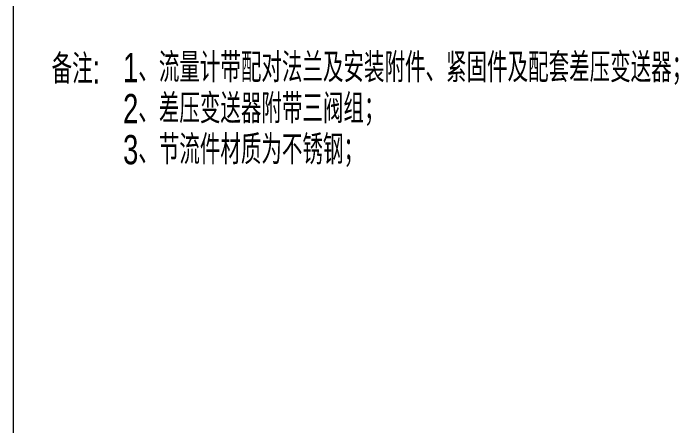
# Model space of a CAD drawing. Header units: millimetres. Extents: x -705761 to 1364679, y -410401 to 446404.
# Drawn here: x -536024 to -524672, y 149616 to 156657 of the extents above; entities that cross this region are included whole.
import ezdxf

# ---------------------------------------------------------------- set-up
doc = ezdxf.new("R2010")
doc.units = ezdxf.units.MM
doc.layers.add('层1', color=7, linetype='Continuous', lineweight=0)
doc.layers.add('层63', color=7, linetype='Continuous', lineweight=0)
doc.styles.add('首钢设计院H5', font='ROS.shx', dxfattribs={"width": 0.7, "height": 5, "bigfont": 'HzTXT.shx'})

msp = doc.modelspace()

# ---------------------------------------------------------------- linework, layer by layer
at = {"color": 7, "linetype": 'Continuous', "lineweight": 13, "ltscale": 100}
msp.add_line((-536024.39, 171775.8), (-536024.39, 148675.8), dxfattribs=at)

# ---------------------------------------------------------------- texts
at = {"layer": '层1', "color": 7, "linetype": 'Continuous', "lineweight": 13, "char_height": 500, "attachment_point": 4, "line_spacing_factor": 0.72, "style": '首钢设计院H5'}
for s, insert in [('\\H1x;\\W0.7;1、流量计带配对法兰及安装附件、紧固件及配套差压变送器；', (-534151.58, 155705.6)), ('\\H1x;\\W0.7;2、差压变送器附带三阀组；', (-534151.58, 155005.6)), ('\\H1x;\\W0.7;3、节流件材质为不锈钢；', (-534151.58, 154305.6))]:
    msp.add_mtext(s, dxfattribs=dict(at, insert=insert))
at = {"layer": '层63', "color": 7, "linetype": 'Continuous', "lineweight": 13, "insert": (-534955.49, 155705.6), "char_height": 500, "attachment_point": 5, "line_spacing_factor": 0.72, "style": '首钢设计院H5'}
msp.add_mtext('\\H1x;\\W0.7;备注:', dxfattribs=at)
msp.add_mtext('\\H1x;\\W0.7;备注:', dxfattribs=at)

doc.saveas('drawing.dxf')
